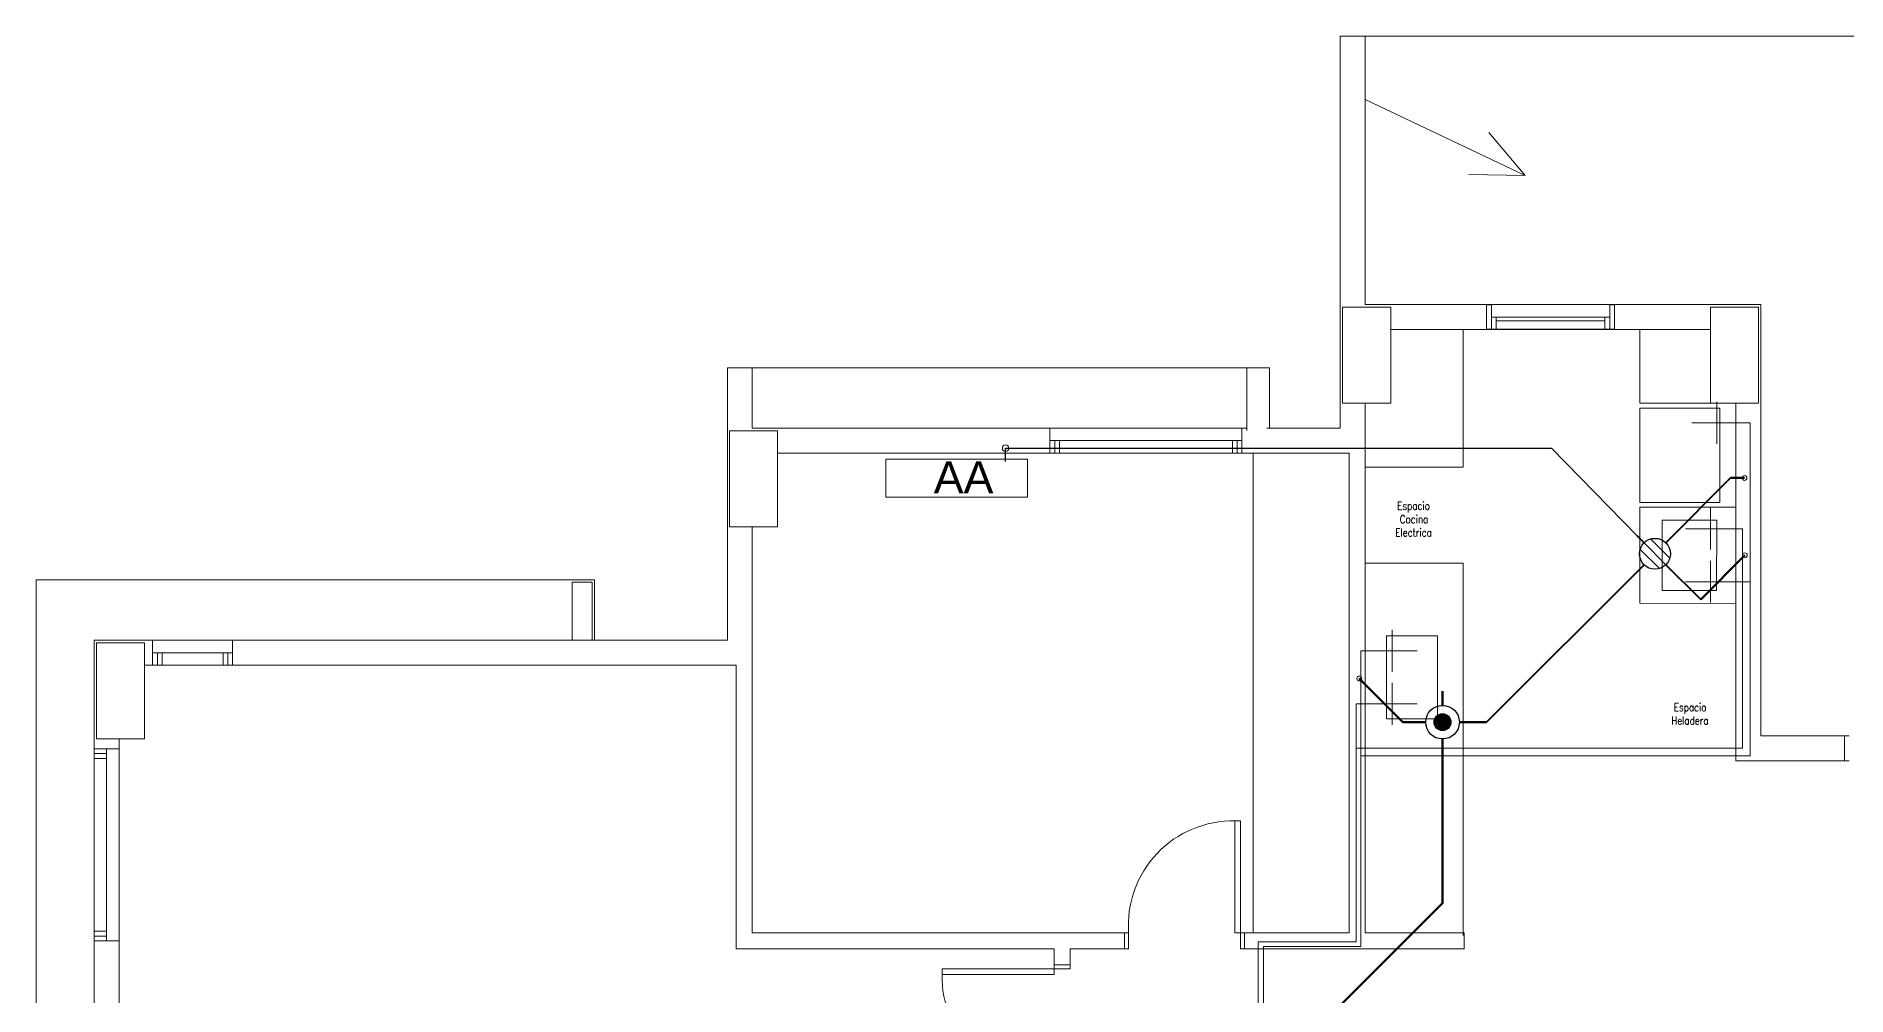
# Model space of a CAD drawing. Header units: millimetres. Extents: x 539 to 842, y -453 to -96.
# Drawn here: x 736.43 to 747.74, y -287.8 to -281.81 of the extents above; entities that cross this region are included whole.
import ezdxf

# ---------------------------------------------------------------- set-up
doc = ezdxf.new("R2010")
doc.units = ezdxf.units.MM
doc.header["$LTSCALE"] = 0.1
doc.linetypes.add('ACAD_ISO02W100', pattern=[15, 12, -3])
doc.linetypes.add('CONTINUA', pattern=[0])
doc.layers.get('0').update_dxf_attribs({"lineweight": 5})
for name, color, linetype, lineweight in [('00-Agua Caliente', 1, 'Continuous', 20), ('00-Agua Fria', 5, 'ACAD_ISO02W100', 20), ('Arq-Equipamiento', 250, 'Continuous', 5)]:
    doc.layers.add(name, color=color, linetype=linetype, lineweight=lineweight)
doc.layers.add('00-Pluvial', color=40, linetype='Continuous')
doc.layers.add('00-Secundario', color=24, linetype='Continuous')
doc.layers.add('00-Primario', color=7, linetype='Continuous', true_color=0xff2400)
doc.styles.add('Romans 1.50', font='romans.shx', dxfattribs={"width": 0.8, "height": 0.15})
doc.styles.get("Standard").update_dxf_attribs({"font": 'arial.ttf'})

# ---------------------------------------------------------------- blocks, each defined once
blk = doc.blocks.new('2-2P F')
at = {"color": 8, "lineweight": 18}
for p, q in [((744.734, -281.808), (744.579, -281.808)), ((744.579, -281.808), (744.579, -284.257)), ((744.734, -283.485), (744.734, -281.808)), ((744.734, -281.808), (760.799, -281.808)), ((744.719, -283.5), (744.594, -283.5)), ((744.594, -283.5), (744.594, -283.641)), ((744.894, -283.5), (744.719, -283.5)), ((744.719, -283.5), (744.894, -283.5)), ((745.493, -283.485), (744.734, -283.485)), ((744.894, -283.625), (744.894, -283.5)), ((744.894, -283.5), (744.894, -283.641)), ((745.493, -283.487), (745.493, -283.485)), ((745.493, -283.485), (746.293, -283.485)), ((745.493, -283.639), (745.493, -283.487)), ((745.493, -283.487), (745.523, -283.487)), ((745.523, -283.487), (745.523, -283.639)), ((745.523, -283.639), (745.523, -283.563)), ((745.523, -283.563), (745.553, -283.563)), ((745.553, -283.563), (745.553, -283.639)), ((746.233, -283.563), (745.553, -283.563)), ((745.553, -283.587), (745.553, -283.577)), ((746.233, -283.639), (746.233, -283.563)), ((746.233, -283.563), (746.263, -283.563)), ((746.233, -283.577), (746.233, -283.587)), ((746.263, -283.639), (746.263, -283.487)), ((746.263, -283.487), (746.293, -283.487)), ((746.263, -283.563), (746.263, -283.639)), ((747.207, -283.485), (746.293, -283.485)), ((746.293, -283.485), (746.293, -283.487)), ((746.293, -283.487), (746.293, -283.639)), ((747.051, -283.5), (746.892, -283.5)), ((746.892, -283.5), (746.892, -283.625)), ((746.892, -283.5), (747.051, -283.5)), ((746.892, -283.641), (746.892, -283.5)), ((747.192, -283.5), (747.051, -283.5)), ((747.192, -284.1), (747.192, -283.5)), ((747.192, -283.5), (747.192, -284.1)), ((747.207, -286.179), (747.207, -283.485)), ((744.594, -283.641), (744.594, -284.1)), ((744.594, -284.1), (744.594, -283.641)), ((744.894, -283.626), (744.894, -283.625)), ((744.894, -283.639), (744.894, -283.626)), ((744.894, -283.64), (744.894, -283.639)), ((744.894, -283.641), (744.894, -283.64)), ((744.894, -284.1), (744.894, -283.641)), ((744.894, -283.641), (745.493, -283.641)), ((745.347, -283.641), (745.347, -284.5)), ((745.493, -283.641), (745.493, -283.639)), ((745.523, -283.639), (745.493, -283.639)), ((746.293, -283.641), (745.493, -283.641)), ((745.553, -283.639), (745.523, -283.639)), ((746.233, -283.587), (745.553, -283.587)), ((745.553, -283.639), (746.233, -283.639)), ((746.263, -283.639), (746.233, -283.639)), ((746.293, -283.639), (746.263, -283.639)), ((746.293, -283.639), (746.293, -283.641)), ((746.293, -283.641), (746.892, -283.641)), ((746.451, -284.1), (746.451, -283.641)), ((746.892, -283.625), (746.892, -283.626)), ((746.892, -283.626), (746.892, -283.639)), ((746.892, -283.639), (746.892, -283.64)), ((746.892, -283.64), (746.892, -283.641)), ((746.892, -283.641), (746.892, -284.1)), ((740.75, -283.88), (740.75, -285.582)), ((740.905, -283.88), (740.75, -283.88)), ((740.905, -284.257), (740.905, -283.88)), ((743.981, -283.88), (740.905, -283.88)), ((744.136, -283.88), (743.981, -283.88)), ((743.996, -283.88), (743.996, -284.272)), ((744.136, -284.257), (744.136, -283.88)), ((744.594, -284.1), (744.719, -284.1)), ((744.735, -284.1), (744.594, -284.1)), ((744.719, -284.1), (744.72, -284.1)), ((744.72, -284.1), (744.732, -284.1)), ((744.732, -284.1), (744.733, -284.1)), ((744.733, -284.1), (744.735, -284.1)), ((744.735, -284.1), (744.894, -284.1)), ((744.735, -287.41), (744.735, -284.1)), ((746.892, -284.1), (746.451, -284.1)), ((746.892, -284.1), (747.051, -284.1)), ((747.051, -284.1), (747.052, -284.1)), ((747.051, -284.1), (747.051, -286.335)), ((747.192, -284.1), (747.051, -284.1)), ((747.052, -284.1), (747.053, -284.1)), ((747.053, -284.1), (747.066, -284.1)), ((747.066, -284.1), (747.067, -284.1)), ((747.067, -284.1), (747.192, -284.1)), ((742.765, -284.257), (740.905, -284.257)), ((742.765, -284.335), (742.765, -284.257)), ((742.765, -284.257), (743.965, -284.257)), ((743.996, -284.257), (743.965, -284.257)), ((743.965, -284.257), (743.965, -284.335)), ((744.579, -284.257), (744.121, -284.257)), ((740.765, -284.274), (740.764, -284.274)), ((740.764, -284.274), (740.764, -284.874)), ((740.764, -284.274), (740.765, -284.274)), ((740.764, -284.874), (740.764, -284.274)), ((740.89, -284.274), (740.765, -284.274)), ((740.89, -284.274), (740.89, -284.272)), ((741.064, -284.274), (740.89, -284.274)), ((740.89, -284.274), (741.064, -284.274)), ((741.064, -284.397), (741.064, -284.274)), ((741.064, -284.274), (741.064, -284.413)), ((742.765, -284.335), (742.795, -284.335)), ((742.765, -284.413), (742.765, -284.335)), ((742.795, -284.335), (742.825, -284.335)), ((742.795, -284.413), (742.795, -284.335)), ((742.795, -284.335), (742.795, -284.413)), ((742.825, -284.335), (743.905, -284.335)), ((742.825, -284.351), (742.825, -284.335)), ((742.825, -284.335), (742.825, -284.413)), ((743.905, -284.335), (743.905, -284.351)), ((743.905, -284.335), (743.935, -284.335)), ((743.905, -284.413), (743.905, -284.335)), ((743.935, -284.335), (743.935, -284.413)), ((743.935, -284.335), (743.965, -284.335)), ((743.935, -284.413), (743.935, -284.335)), ((743.965, -284.335), (743.965, -284.413)), ((741.064, -284.398), (741.064, -284.397)), ((741.064, -284.411), (741.064, -284.398)), ((741.064, -284.412), (741.064, -284.411)), ((741.064, -284.413), (741.064, -284.412)), ((741.064, -284.874), (741.064, -284.413)), ((741.064, -284.413), (742.765, -284.413)), ((742.795, -284.413), (742.765, -284.413)), ((742.825, -284.413), (742.795, -284.413)), ((742.825, -284.413), (743.905, -284.413)), ((743.935, -284.413), (743.905, -284.413)), ((743.965, -284.413), (743.935, -284.413)), ((743.965, -284.413), (744.635, -284.413)), ((744.035, -284.413), (744.035, -287.41)), ((744.635, -284.413), (744.635, -287.41)), ((745.347, -284.5), (744.735, -284.5)), ((746.45, -285.351), (746.451, -284.75)), ((746.451, -284.75), (747.051, -284.75)), ((740.764, -284.874), (740.765, -284.874)), ((740.765, -284.874), (740.764, -284.874)), ((740.765, -284.874), (740.89, -284.874)), ((740.89, -284.874), (740.765, -284.874)), ((740.89, -284.874), (741.064, -284.874)), ((740.905, -287.41), (740.905, -284.874)), ((746.591, -284.831), (746.59, -285.271)), ((746.931, -284.831), (746.591, -284.831)), ((746.93, -285.271), (746.931, -284.831)), ((744.735, -285.1), (745.347, -285.1)), ((745.347, -285.1), (745.347, -287.427)), ((739.765, -285.205), (736.432, -285.205)), ((736.432, -285.205), (736.432, -289.588)), ((739.92, -285.205), (739.765, -285.205)), ((739.905, -285.22), (739.78, -285.22)), ((739.78, -285.22), (739.78, -285.582)), ((739.905, -285.22), (739.905, -285.582)), ((739.92, -285.582), (739.92, -285.205)), ((746.59, -285.271), (746.93, -285.271)), ((747.05, -285.352), (746.45, -285.351)), ((736.794, -285.582), (736.794, -286.26)), ((737.159, -285.582), (736.794, -285.582)), ((736.809, -285.599), (736.808, -285.599)), ((736.808, -285.599), (736.808, -286.199)), ((736.808, -286.199), (736.808, -285.599)), ((736.808, -285.599), (736.809, -285.599)), ((736.934, -285.599), (736.809, -285.599)), ((736.934, -285.599), (736.934, -285.597)), ((736.95, -285.599), (736.934, -285.599)), ((736.934, -285.599), (737.108, -285.599)), ((737.108, -285.599), (736.95, -285.599)), ((737.108, -285.722), (737.108, -285.599)), ((737.108, -285.599), (737.108, -285.738)), ((737.159, -285.66), (737.159, -285.582)), ((737.159, -285.582), (737.659, -285.582)), ((740.75, -285.582), (737.659, -285.582)), ((737.659, -285.582), (737.659, -285.66)), ((745.187, -285.554), (744.867, -285.554)), ((744.867, -286.074), (744.867, -285.554)), ((745.187, -286.074), (745.187, -285.554)), ((737.108, -285.723), (737.108, -285.722)), ((737.108, -285.735), (737.108, -285.723)), ((737.159, -285.66), (737.189, -285.66)), ((737.159, -285.738), (737.159, -285.66)), ((737.189, -285.66), (737.219, -285.66)), ((737.189, -285.738), (737.189, -285.66)), ((737.189, -285.66), (737.189, -285.738)), ((737.219, -285.66), (737.599, -285.66)), ((737.219, -285.675), (737.219, -285.66)), ((737.219, -285.66), (737.219, -285.738)), ((737.599, -285.66), (737.599, -285.675)), ((737.599, -285.66), (737.629, -285.66)), ((737.599, -285.738), (737.599, -285.66)), ((737.629, -285.66), (737.629, -285.738)), ((737.629, -285.66), (737.659, -285.66)), ((737.629, -285.738), (737.629, -285.66)), ((737.659, -285.66), (737.659, -285.738)), ((737.108, -285.736), (737.108, -285.735)), ((737.108, -285.738), (737.108, -285.736)), ((737.108, -286.199), (737.108, -285.738)), ((737.108, -285.738), (737.159, -285.738)), ((737.189, -285.738), (737.159, -285.738)), ((737.219, -285.738), (737.189, -285.738)), ((737.219, -285.738), (737.599, -285.738)), ((737.629, -285.738), (737.599, -285.738)), ((737.659, -285.738), (737.629, -285.738)), ((737.659, -285.738), (740.805, -285.738)), ((740.805, -285.738), (740.805, -287.51)), ((744.867, -286.074), (745.187, -286.074)), ((747.729, -286.179), (747.207, -286.179)), ((747.729, -286.335), (747.729, -286.179)), ((747.729, -286.179), (747.759, -286.179)), ((736.794, -286.26), (736.794, -286.29)), ((736.872, -286.26), (736.794, -286.26)), ((736.794, -286.29), (736.794, -286.32)), ((736.872, -286.29), (736.794, -286.29)), ((736.794, -286.29), (736.872, -286.29)), ((736.808, -286.199), (736.809, -286.199)), ((736.95, -286.199), (736.808, -286.199)), ((736.809, -286.199), (736.934, -286.199)), ((736.872, -286.26), (736.95, -286.26)), ((736.872, -286.29), (736.872, -286.26)), ((736.872, -286.32), (736.872, -286.29)), ((736.934, -286.199), (736.935, -286.199)), ((736.935, -286.199), (736.947, -286.199)), ((736.947, -286.199), (736.948, -286.199)), ((736.948, -286.199), (736.95, -286.199)), ((736.95, -286.199), (737.108, -286.199)), ((736.95, -286.26), (736.95, -286.199)), ((736.95, -286.26), (736.95, -287.46)), ((736.794, -286.32), (736.872, -286.32)), ((736.794, -287.4), (736.794, -286.32)), ((736.872, -286.32), (736.857, -286.32)), ((736.872, -287.4), (736.872, -286.32)), ((747.051, -286.335), (747.729, -286.335)), ((747.759, -286.335), (747.729, -286.335)), ((743.921, -287.41), (743.921, -286.71)), ((743.921, -286.71), (743.956, -286.71)), ((743.956, -286.71), (743.956, -287.41)), ((736.794, -287.4), (736.794, -287.43)), ((736.872, -287.4), (736.794, -287.4)), ((736.794, -287.43), (736.872, -287.43)), ((736.794, -287.43), (736.794, -287.46)), ((736.872, -287.43), (736.794, -287.43)), ((736.857, -287.4), (736.872, -287.4)), ((736.872, -287.43), (736.872, -287.4)), ((736.872, -287.46), (736.872, -287.43)), ((743.231, -287.41), (740.905, -287.41)), ((743.231, -287.51), (743.231, -287.41)), ((743.231, -287.41), (743.256, -287.41)), ((743.256, -287.41), (743.256, -287.51)), ((743.956, -287.41), (743.921, -287.41)), ((743.956, -287.51), (743.956, -287.41)), ((743.956, -287.41), (743.981, -287.41)), ((744.635, -287.41), (743.981, -287.41)), ((743.981, -287.41), (743.981, -287.51)), ((745.354, -287.41), (744.735, -287.41)), ((745.354, -287.51), (745.354, -287.41)), ((736.794, -287.46), (736.794, -291.886)), ((736.794, -287.46), (736.872, -287.46)), ((736.95, -287.46), (736.872, -287.46)), ((736.95, -289.606), (736.95, -287.46)), ((740.805, -287.51), (742.791, -287.51)), ((742.791, -287.51), (742.791, -287.611)), ((742.891, -287.51), (743.231, -287.51)), ((742.891, -287.611), (742.891, -287.51)), ((743.256, -287.51), (743.231, -287.51)), ((743.981, -287.51), (743.956, -287.51)), ((743.981, -287.51), (745.354, -287.51)), ((742.091, -287.636), (742.791, -287.636)), ((742.091, -287.671), (742.091, -287.636)), ((742.791, -287.611), (742.891, -287.611)), ((742.791, -287.636), (742.791, -287.611)), ((742.791, -287.636), (742.791, -287.671)), ((742.891, -287.636), (742.791, -287.636)), ((742.891, -287.611), (742.891, -287.636)), ((742.791, -287.671), (742.091, -287.671))]:
    blk.add_line(p, q, dxfattribs=at)
blk.add_lwpolyline([(746.451, -284.131), (746.451, -284.721), (746.951, -284.721), (746.951, -284.131)], close=True, dxfattribs=at)
for centre, start, end in [((743.908, -287.364), 88.836, 184.1016), ((742.744, -287.684), 178.836, 274.1016)]:
    blk.add_arc(centre, 0.653, start, end, dxfattribs=at)
at = {"layer": 'Arq-Equipamiento', "color": 8, "linetype": 'CONTINUA', "lineweight": 18}
blk.add_lwpolyline([(742.625, -284.451), (741.74, -284.451), (741.74, -284.687), (742.625, -284.687)], close=True, dxfattribs=at)
at = {"color": 8, "lineweight": 18, "style": 'Romans 1.50', "width": 0.8}
for s, p in [('Espacio', (744.935, -284.767)), ('Cocina', (744.951, -284.851)), ('Electrica', (744.923, -284.934)), ('Heladera', (746.647, -286.109)), ('Espacio', (746.663, -286.026))]:
    blk.add_text(s, height=0.05, dxfattribs=at).set_placement(p)
at = {"color": 8, "lineweight": 18, "insert": (742.412, -284.464), "char_height": 0.2, "attachment_point": 3}
blk.add_mtext_dynamic_manual_height_columns('AA', width=1, gutter_width=12.5, heights=[0], dxfattribs=at)

msp = doc.modelspace()

# ---------------------------------------------------------------- hatches: boundary and pattern name
at = {"layer": '00-Primario', "lineweight": 100}
msp.add_hatch(color=256, dxfattribs=at).paths.add_polyline_path([(745.218, -286.147, -1), (745.218, -286.042, -1)])

# ---------------------------------------------------------------- linework, layer by layer
at = {"layer": '00-Agua Caliente', "color": 1, "linetype": 'Continuous', "lineweight": 20}
for p, q in [((746.893, -284.754), (746.893, -285.016)), ((747.093, -284.885), (746.737, -284.885)), ((744.904, -286.11), (744.904, -285.848)), ((744.679, -285.979), (745.06, -285.979))]:
    msp.add_line(p, q, dxfattribs=at)
at = {"layer": '00-Agua Caliente', "linetype": 'CONTINUA'}
for points in [[(747.093, -284.885), (747.093, -286.257), (744.679, -286.257)], [(744.679, -285.979), (744.679, -287.466), (744.066, -287.466), (744.066, -288.506)]]:
    msp.add_lwpolyline(points, dxfattribs=at)
at = {"layer": '00-Agua Fria', "color": 5, "linetype": 'Continuous', "lineweight": 20}
for p, q in [((746.931, -284.092), (746.931, -284.354)), ((747.139, -284.223), (746.776, -284.223)), ((746.893, -285.085), (746.893, -285.347)), ((747.139, -285.216), (746.737, -285.216)), ((744.904, -285.779), (744.904, -285.517)), ((744.708, -285.648), (745.06, -285.648))]:
    msp.add_line(p, q, dxfattribs=at)
at = {"layer": '00-Agua Fria', "ltscale": 3}
for points in [[(747.139, -284.223), (747.139, -286.304), (744.708, -286.304)], [(744.708, -285.648), (744.708, -287.495), (744.099, -287.495), (744.099, -288.532)]]:
    msp.add_lwpolyline(points, dxfattribs=at)
at = {"layer": '00-Pluvial', "lineweight": 20}
for p, q in [((744.734, -282.204), (745.734, -282.678)), ((745.734, -282.678), (745.508, -282.41)), ((745.734, -282.678), (745.383, -282.673))]:
    msp.add_line(p, q, dxfattribs=at)
at = {"layer": '00-Primario', "lineweight": 40}
msp.add_lwpolyline([(746.477, -285.11), (745.493, -286.094)], dxfattribs=at)
at = {"layer": '00-Primario', "lineweight": 50}
for points in [[(744.971, -286.094), (744.698, -285.821)], [(745.218, -285.989), (745.218, -285.9)], [(745.113, -286.094), (744.971, -286.094)], [(745.323, -286.094), (745.493, -286.094)], [(745.218, -286.199), (745.218, -287.225), (743.502, -288.942)]]:
    msp.add_lwpolyline(points, dxfattribs=at)
at = {"layer": '00-Primario', "linetype": 'Continuous', "lineweight": 20}
msp.add_circle((744.698, -285.821), 0.0151, dxfattribs=at)
at = {"layer": '00-Primario', "lineweight": 30}
for radius in [0.105, 0.0526]:
    msp.add_circle((745.218, -286.094), radius, dxfattribs=at)
at = {"layer": '00-Secundario', "lineweight": 15}
for p, q in [((746.452, -285.014), (746.573, -285.134)), ((746.477, -284.973), (746.613, -285.11)), ((746.517, -284.949), (746.638, -285.069))]:
    msp.add_line(p, q, dxfattribs=at)
at = {"layer": '00-Secundario', "lineweight": 30}
for points in [[(742.488, -284.382), (745.898, -284.382), (746.435, -284.93)], [(742.488, -284.466), (742.488, -284.382)]]:
    msp.add_lwpolyline(points, dxfattribs=at)
at = {"layer": '00-Secundario', "lineweight": 40}
for points in [[(746.613, -284.974), (747.018, -284.568)], [(746.477, -284.973), (746.435, -284.93)], [(746.612, -285.109), (746.831, -285.328)]]:
    msp.add_lwpolyline(points, dxfattribs=at)
at = {"layer": '00-Secundario', "lineweight": 50}
for points in [[(747.018, -284.568), (747.105, -284.568)], [(746.831, -285.328), (747.107, -285.051)]]:
    msp.add_lwpolyline(points, dxfattribs=at)
at = {"layer": '00-Secundario', "linetype": 'CONTINUA', "lineweight": 20}
msp.add_circle((742.488, -284.382), 0.02, dxfattribs=at)
at = {"layer": '00-Secundario', "linetype": 'Continuous', "lineweight": 20}
for centre in [(747.105, -284.568), (747.107, -285.051)]:
    msp.add_circle(centre, 0.0151, dxfattribs=at)
at = {"layer": '00-Secundario', "lineweight": 25}
msp.add_circle((746.545, -285.042), 0.0967, dxfattribs=at)

# ---------------------------------------------------------------- block references
at = {"color": 2, "linetype": 'CONTINUA', "lineweight": 13}
msp.add_blockref('2-2P F', (0, 0), dxfattribs=at)

doc.saveas('drawing.dxf')
